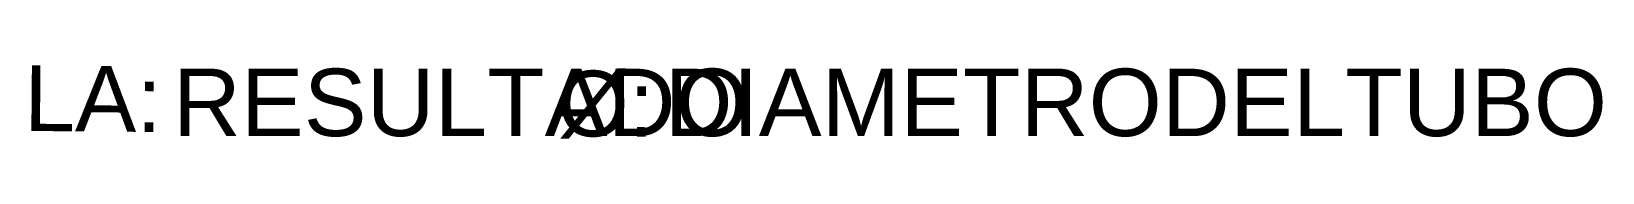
# Model space of a CAD drawing. Header units: metres. Extents: x 0.04 to 1.1, y 0.03 to 0.08.
import ezdxf

# ---------------------------------------------------------------- set-up
doc = ezdxf.new("R2010")
doc.units = ezdxf.units.M
doc.styles.get("Standard").update_dxf_attribs({"font": 'arial.ttf'})

msp = doc.modelspace()

# ---------------------------------------------------------------- texts
for s, p in [('LA:', (0.0361, 0.039)), ('Ø:', (0.3965, 0.0355))]:
    msp.add_text(s, height=0.04444, rotation=359.523).set_placement(p)
for tag, p in [('RESULTADO', (0.1368, 0.0355)), ('DIAMETRODELTUBO', (0.4691, 0.0355))]:
    msp.add_attdef(tag, p, '', height=0.0456)

doc.saveas('drawing.dxf')
